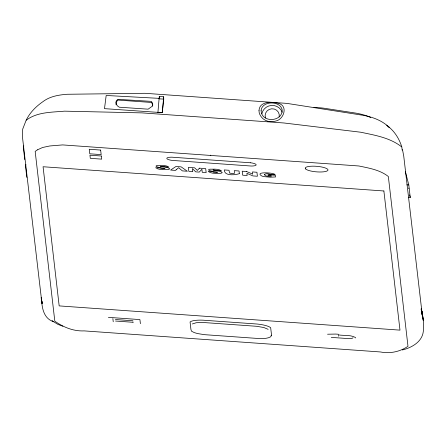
<?xml version="1.0" encoding="UTF-8"?>
<svg xmlns="http://www.w3.org/2000/svg" width="446" height="446" viewBox="0 0 446 446"><rect width="100%" height="100%" fill="white"/><g stroke="black" fill="none" stroke-linecap="round" stroke-linejoin="round"><path stroke-width="0.67" d="M116.044 104.793L116.267 102.073L117.922 100.071L151.45 102.452L152.755 104.665L152.638 106.025M157.923 112.353L159.294 96.459L163.676 96.771L163.727 99.854A29.754 1.405 -85.9 0 0 162.416 111.45L162.305 112.66L104.492 108.646L106.181 95.477L159.517 98.382M162.305 112.66L163.676 96.771M25.952 164.529L25.478 165.817L26.771 177.006A10.553 1.143 -71.3 0 0 26.972 177.346M353.042 337.756L351.877 338.469L348.8 338.631L331.278 337.388M271.536 335.18L270.694 336.802C267.02 338.91 262.482 338.475 258.396 338.503L204.385 334.662L197.561 333.563L194.278 332.61L191.49 331.172L190.933 329.449L190.068 321.979A15.582 3.78 4.7 0 1 202.991 320.183L257.113 324.03A15.582 3.78 4.7 0 1 270.672 327.71L271.536 335.18A15.582 3.78 4.7 0 1 271.079 335.503M26.23 120.113C29.915 112.548 35.992 106.471 42.849 101.716C49.79 96.369 58.577 94.937 67.067 94.273L144.928 93.292L286.929 103.388L363.328 115.336C372.795 117.064 382.144 120.571 389.185 127.322L386.671 125.187M192.332 323.952L196.234 322.731L203.108 322.486L256.851 326.31L263.893 327.537L268.146 329.338M402.353 349.976C412.31 347.562 423.522 341.056 423.405 329.388C424.051 322.491 422.78 315.539 421.202 308.833L422.395 314.218L421.275 309.139A75.954 3.579 -85.9 0 1 421.52 310.907M327.548 334.221L335.687 334.065L338.319 334.249L338.391 334.896C343.944 335.827 350.272 334.628 355.384 337.471L355.668 337.945M159.027 98.8L163.409 99.112M157.912 112.247L162.294 112.559M406.836 184.845L408.809 184.984L410.253 197.5L408.285 197.361M108.378 317.351L139.921 319.592L140.395 323.69M115.363 319.526L132.886 320.769L132.936 321.204M115.536 321.036L133.059 322.28L133.109 322.709M62.853 326.249L57.913 324.365L52.093 320.841L53.676 321.705C44.171 318.84 42.086 308.95 41.64 300.37L42.052 303.107L41.339 298.669M387.931 126.251C394.649 131.358 399.259 138.829 401.762 146.818M405.408 171.777L408.809 184.984M409.573 194.857L410.253 197.5M402.487 149.566L403.753 156.2L422.412 316.091L421.665 311.236M421.247 309.647L421.983 312.713L421.186 309.379M421.849 312.178L421.726 311.57M41.166 297.605L41.528 299.784L22.417 136.643L22.707 129.106L26.136 120.286C37.007 111.913 51.485 112.353 64.469 111.16L141.912 112.883L283.907 122.979L360.73 132.222C374.947 135.238 390.122 137.675 401.824 146.996L402.192 150.168M41.222 297.967L41.751 301.245M408.737 188.034L408.848 188.691M421.699 311.492L422.356 315.723M421.492 310.132L422.239 314.943M41.762 301.217L42.114 303.548L41.701 300.782M338.469 335.543L338.542 336.195M210.735 155.13L210.768 155.453M112.86 318.528L113.234 321.761M24.759 159.607L23.465 148.418A10.553 1.143 -71.3 0 1 23.789 145.825M159.294 96.459L159.445 97.741M261.841 113.802A10.565 10.236 -6.6 0 1 271.441 105.446A10.565 10.236 -6.6 0 1 282.184 112.225M265.504 117.961A7.103 6.885 -6.6 0 1 271.692 108.791A7.103 6.885 -6.6 0 1 279.185 116.902M313.895 107.659A19.429 4.616 9.7 0 1 323.796 108.188L356.081 113.15A19.429 4.616 9.7 0 1 370.704 117.582M258.998 110.641C258.936 113.881 260.826 116.841 263.212 118.904A12.555 11.535 -2.2 0 0 275.661 121.072C283.751 119.628 288.317 106.042 278.733 103.433C271.982 101.649 259.449 100.947 258.998 110.641M261.094 110.786C261.635 122.973 282.385 122.087 282.184 110.023C280.534 100.411 261.59 100.573 261.094 110.786M264.534 174.475L265.125 175.557A2.999 0.725 4.7 0 0 266.702 176.031L267.41 176.137A4.783 1.16 4.7 0 0 269.724 176.259L271.358 176.17L271.313 175.796L268.135 175.573L268.035 174.743L275.388 175.267L275.583 176.962L270.148 177.179L264.517 176.677A6.283 1.522 4.7 0 1 262.014 176.092C253.523 171.437 273.967 172.513 275.104 174.598L270.538 174.486C268.771 173.806 266.106 173.199 264.534 174.475M152.342 105.418L152.259 106.237L148.117 109.175L119.277 107.207C116.116 105.691 114.243 101.409 117.839 99.335L151.328 101.381L152.588 103.249L152.342 105.418M239.307 173.355L239.24 173.689C235.371 175.016 224.148 176.304 224.277 169.937L229.021 170.272L229.512 173.003L232.02 173.578L234.423 173.355L234.284 170.645L239.028 170.985L239.307 173.355M160.515 166.258L168.103 167.78L169.614 168.711A5.335 1.293 4.7 0 1 167.925 169.575C163.938 169.497 158.977 170.255 155.643 167.696L160.159 167.947L160.811 168.421A2.364 0.574 4.7 0 0 162.294 168.75C171.024 168.482 156.524 167.852 156.039 166.168A4.415 1.07 4.7 0 1 157.494 165.46C161.212 165.538 165.734 164.875 168.928 167.111L160.515 166.258M213.082 169.998L220.67 171.515L222.18 172.451A5.335 1.293 4.7 0 1 220.491 173.31C216.505 173.238 211.543 173.996 208.21 171.431L212.725 171.682L213.378 172.162A2.364 0.574 4.7 0 0 214.86 172.49C223.591 172.217 209.09 171.587 208.605 169.909A4.415 1.07 4.7 0 1 210.06 169.196C213.779 169.279 218.3 168.61 221.495 170.846L213.082 169.998M199.44 168.17L197.327 170.422L194.634 167.83L188.374 167.384L188.836 171.364L192.733 171.638L192.382 168.605L195.727 171.855L199.256 172.1L201.91 169.279L202.261 172.318L206.158 172.591L205.695 168.616L199.44 168.17M176.148 169.809L175.473 170.411L170.612 170.065L175.941 166.497L181.132 166.865L187.376 171.258L182.392 170.902L178.595 167.713L176.148 169.809M37.531 149.8L35.167 151.406L54.813 321.187C63.388 327.219 73.484 331.395 84.16 330.893L380.416 351.961C389.999 353.879 399.973 351.755 407.984 346.297L388.343 176.516C379.947 169.87 369.082 168.136 358.902 165.984L62.641 144.917L49.818 145.965L42.615 147.475L37.531 149.8M100.645 150.073L89.256 149.259L89.78 153.798L101.17 154.611L100.645 150.073M250.719 162.79L171.872 157.187A6.757 1.639 4.7 0 0 166.798 158.43A6.757 1.639 4.7 0 0 172.245 160.421L251.092 166.029A6.757 1.639 4.7 0 0 256.166 164.786A6.757 1.639 4.7 0 0 250.719 162.79M101.331 156.011L89.941 155.197L90.304 158.33L101.694 159.138L101.331 156.011M246.655 171.526L242.211 171.208L242.674 175.189L247.145 175.507L246.894 173.321L252.915 175.919L257.398 176.237L256.935 172.256L252.453 171.939L252.709 174.141L246.655 171.526M383.883 190.977L43.072 166.743L59.173 305.9L399.984 330.135L383.883 190.977M305.555 168.883L305.226 168.136A11.429 2.771 4.7 0 1 321.644 166.982A11.429 2.771 4.7 0 1 323.757 171.805A11.429 2.771 4.7 0 1 305.555 168.883M423.237 320.284L422.462 314.603L423.237 320.284"/></g></svg>
